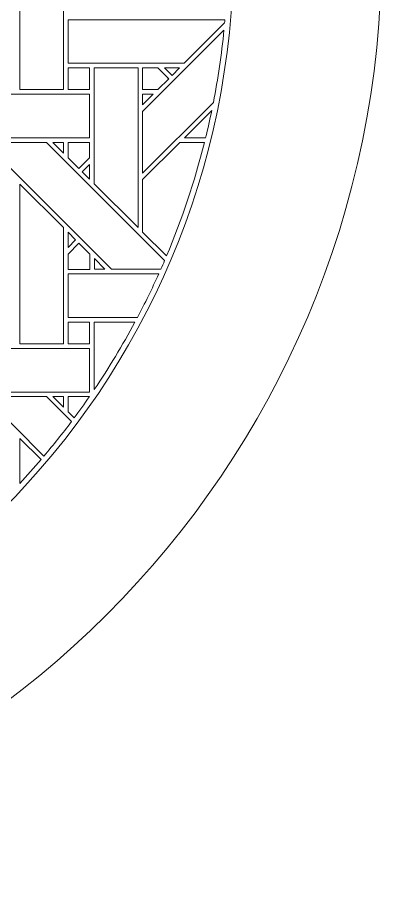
# Model space of a CAD drawing. Header units: inches. Extents: x 8.88 to 15.88, y 5.59 to 12.59.
# Drawn here: x 14.526 to 15.883, y 5.595 to 8.849 of the extents above; entities that cross this region are included whole.
import ezdxf

# ---------------------------------------------------------------- set-up
doc = ezdxf.new("R2010")
doc.units = ezdxf.units.IN
doc.header["$MEASUREMENT"] = 0
doc.layers.add('Design', color=7, linetype='Continuous', lineweight=0)

msp = doc.modelspace()

# ---------------------------------------------------------------- linework, layer by layer
at = {"layer": 'Design'}
for points, knots in [([(12.3829, 12.5948), (10.4499, 12.5948), (8.8829, 11.0278), (8.8829, 9.0948), (8.8829, 7.1618), (10.4499, 5.5948), (12.3829, 5.5948), (14.3159, 5.5948), (15.8829, 7.1618), (15.8829, 9.0948), (15.8829, 11.0278), (14.3159, 12.5948), (12.3829, 12.5948)], [0, 0, 0, 0, 1, 1, 1, 2, 2, 2, 3, 3, 3, 4, 4, 4, 4]), ([(12.3829, 12.0427), (10.7547, 12.0427), (9.4349, 10.7229), (9.4349, 9.0948), (9.4349, 7.4666), (10.7547, 6.1468), (12.3829, 6.1468), (14.011, 6.1468), (15.3308, 7.4666), (15.3308, 9.0948), (15.3308, 10.7229), (14.011, 12.0427), (12.3829, 12.0427)], [0, 0, 0, 0, 1, 1, 1, 2, 2, 2, 3, 3, 3, 4, 4, 4, 4]), ([(14.6971, 9.0138), (14.6971, 9.0138), (14.6971, 8.5802), (14.6971, 8.5802), (14.6971, 8.5802), (14.5343, 8.5802), (14.5343, 8.5802), (14.5343, 8.5802), (14.5343, 9.176), (14.5343, 9.176), (14.5343, 9.176), (14.6971, 9.0138), (14.6971, 9.0138)], [0, 0, 0, 0, 1, 1, 1, 2, 2, 2, 3, 3, 3, 4, 4, 4, 4]), ([(14.7144, 8.6782), (14.7144, 8.6782), (14.7144, 8.8409), (14.7144, 8.8409), (14.7144, 8.8409), (15.299, 8.8409), (15.299, 8.8409), (15.2987, 8.8368), (15.2983, 8.8328), (15.2979, 8.8287), (15.2979, 8.8287), (15.1474, 8.6782), (15.1474, 8.6782), (15.1474, 8.6782), (14.7144, 8.6782), (14.7144, 8.6782)], [0, 0, 0, 0, 1, 1, 1, 2, 2, 2, 3, 3, 3, 4, 4, 4, 5, 5, 5, 5]), ([(14.9922, 8.2687), (14.9922, 8.2687), (14.9922, 8.4988), (14.9922, 8.4988), (14.9922, 8.4988), (15.2956, 8.8021), (15.2956, 8.8021), (15.2865, 8.7109), (15.2731, 8.6209), (15.2559, 8.5324), (15.2559, 8.5324), (14.9922, 8.2687), (14.9922, 8.2687)], [0, 0, 0, 0, 1, 1, 1, 2, 2, 2, 3, 3, 3, 4, 4, 4, 4]), ([(14.7144, 8.6609), (14.7144, 8.6609), (14.7946, 8.6609), (14.7946, 8.6609), (14.7946, 8.6609), (14.7946, 8.5801), (14.7946, 8.5801), (14.7946, 8.5801), (14.7144, 8.5801), (14.7144, 8.5801), (14.7144, 8.5801), (14.7144, 8.6609), (14.7144, 8.6609)], [0, 0, 0, 0, 1, 1, 1, 2, 2, 2, 3, 3, 3, 4, 4, 4, 4]), ([(14.7144, 8.5801), (14.7144, 8.5801), (14.7144, 8.6609), (14.7144, 8.6609), (14.7144, 8.6609), (14.7946, 8.6609), (14.7946, 8.6609), (14.7946, 8.6609), (14.7946, 8.5801), (14.7946, 8.5801), (14.7946, 8.5801), (14.7144, 8.5801), (14.7144, 8.5801)], [0, 0, 0, 0, 1, 1, 1, 2, 2, 2, 3, 3, 3, 4, 4, 4, 4]), ([(14.9751, 8.6609), (14.9751, 8.6609), (14.9751, 8.0658), (14.9751, 8.0658), (14.9751, 8.0658), (14.8122, 8.2287), (14.8122, 8.2287), (14.8122, 8.2287), (14.8122, 8.6609), (14.8122, 8.6609), (14.8122, 8.6609), (14.9751, 8.6609), (14.9751, 8.6609)], [0, 0, 0, 0, 1, 1, 1, 2, 2, 2, 3, 3, 3, 4, 4, 4, 4]), ([(14.9922, 8.6609), (14.9922, 8.6609), (15.0493, 8.6609), (15.0493, 8.6609), (15.0544, 8.6558), (15.0852, 8.625), (15.0896, 8.6206), (15.0896, 8.6206), (15.0492, 8.5802), (15.0492, 8.5802), (15.0492, 8.5802), (14.9922, 8.5802), (14.9922, 8.5802), (14.9922, 8.5802), (14.9922, 8.6609), (14.9922, 8.6609)], [0, 0, 0, 0, 1, 1, 1, 2, 2, 2, 3, 3, 3, 4, 4, 4, 5, 5, 5, 5]), ([(14.9922, 8.5802), (14.9922, 8.5802), (14.9922, 8.6609), (14.9922, 8.6609), (14.9922, 8.6609), (15.0493, 8.6609), (15.0493, 8.6609), (15.0547, 8.6556), (15.0855, 8.6247), (15.0896, 8.6206), (15.0896, 8.6206), (15.0492, 8.5802), (15.0492, 8.5802), (15.0492, 8.5802), (14.9922, 8.5802), (14.9922, 8.5802)], [0, 0, 0, 0, 1, 1, 1, 2, 2, 2, 3, 3, 3, 4, 4, 4, 5, 5, 5, 5]), ([(15.0737, 8.6609), (15.0737, 8.6609), (15.1301, 8.6609), (15.1301, 8.6609), (15.1301, 8.6609), (15.1018, 8.6328), (15.1018, 8.6328), (15.1018, 8.6328), (15.0737, 8.6609), (15.0737, 8.6609)], [0, 0, 0, 0, 1, 1, 1, 2, 2, 2, 3, 3, 3, 3]), ([(14.1993, 8.4002), (14.1993, 8.4002), (14.3622, 8.563), (14.3622, 8.563), (14.3622, 8.563), (14.7946, 8.563), (14.7946, 8.563), (14.7946, 8.563), (14.7946, 8.4002), (14.7946, 8.4002), (14.7946, 8.4002), (14.1993, 8.4002), (14.1993, 8.4002)], [0, 0, 0, 0, 1, 1, 1, 2, 2, 2, 3, 3, 3, 4, 4, 4, 4]), ([(15.0321, 8.563), (15.0321, 8.563), (14.9922, 8.5232), (14.9922, 8.5232), (14.9922, 8.5232), (14.9922, 8.563), (14.9922, 8.563), (14.9922, 8.563), (15.0321, 8.563), (15.0321, 8.563)], [0, 0, 0, 0, 1, 1, 1, 2, 2, 2, 3, 3, 3, 3]), ([(15.1481, 8.4002), (15.1481, 8.4002), (15.25, 8.5021), (15.25, 8.5021), (15.243, 8.4679), (15.2352, 8.434), (15.227, 8.4002), (15.227, 8.4002), (15.1481, 8.4002), (15.1481, 8.4002)], [0, 0, 0, 0, 1, 1, 1, 2, 2, 2, 3, 3, 3, 3]), ([(14.4026, 8.3831), (14.4026, 8.3831), (14.6336, 8.3831), (14.6336, 8.3831), (14.6336, 8.3831), (15.0743, 7.9423), (15.0743, 7.9423), (15.0696, 7.9313), (15.0648, 7.9204), (15.06, 7.9094), (15.06, 7.9094), (14.8762, 7.9094), (14.8762, 7.9094), (14.8762, 7.9094), (14.4026, 8.3831), (14.4026, 8.3831)], [0, 0, 0, 0, 1, 1, 1, 2, 2, 2, 3, 3, 3, 4, 4, 4, 5, 5, 5, 5]), ([(14.6972, 8.3831), (14.6972, 8.3831), (14.6972, 8.3432), (14.6972, 8.3432), (14.6972, 8.3432), (14.6577, 8.3831), (14.6577, 8.3831), (14.6577, 8.3831), (14.6972, 8.3831), (14.6972, 8.3831)], [0, 0, 0, 0, 1, 1, 1, 2, 2, 2, 3, 3, 3, 3]), ([(14.7946, 8.3831), (14.7946, 8.3831), (14.7946, 8.3255), (14.7946, 8.3255), (14.7946, 8.3255), (14.7547, 8.2855), (14.7547, 8.2855), (14.7547, 8.2855), (14.7144, 8.3259), (14.7144, 8.3259), (14.7144, 8.3259), (14.7144, 8.3831), (14.7144, 8.3831), (14.7144, 8.3831), (14.7946, 8.3831), (14.7946, 8.3831)], [0, 0, 0, 0, 1, 1, 1, 2, 2, 2, 3, 3, 3, 4, 4, 4, 5, 5, 5, 5]), ([(14.7547, 8.2855), (14.7547, 8.2855), (14.7144, 8.3259), (14.7144, 8.3259), (14.7144, 8.3259), (14.7144, 8.3831), (14.7144, 8.3831), (14.7144, 8.3831), (14.7946, 8.3831), (14.7946, 8.3831), (14.7946, 8.3831), (14.7946, 8.3255), (14.7946, 8.3255), (14.7946, 8.3255), (14.7547, 8.2855), (14.7547, 8.2855)], [0, 0, 0, 0, 1, 1, 1, 2, 2, 2, 3, 3, 3, 4, 4, 4, 5, 5, 5, 5]), ([(14.9922, 8.0487), (14.9922, 8.0487), (14.9922, 8.2443), (14.9922, 8.2443), (14.9922, 8.2443), (15.1309, 8.3831), (15.1309, 8.3831), (15.1309, 8.3831), (15.2228, 8.3831), (15.2228, 8.3831), (15.1863, 8.2372), (15.1391, 8.0956), (15.0816, 7.9593), (15.0816, 7.9593), (14.9922, 8.0487), (14.9922, 8.0487)], [0, 0, 0, 0, 1, 1, 1, 2, 2, 2, 3, 3, 3, 4, 4, 4, 5, 5, 5, 5]), ([(15.0816, 7.9593), (15.0816, 7.9593), (14.9922, 8.0487), (14.9922, 8.0487), (14.9922, 8.0487), (14.9922, 8.2443), (14.9922, 8.2443), (14.9922, 8.2443), (15.1309, 8.3831), (15.1309, 8.3831), (15.1309, 8.3831), (15.2228, 8.3831), (15.2228, 8.3831), (15.1863, 8.2372), (15.1391, 8.0956), (15.0816, 7.9593)], [0, 0, 0, 0, 1, 1, 1, 2, 2, 2, 3, 3, 3, 4, 4, 4, 5, 5, 5, 5]), ([(14.7946, 8.3012), (14.7946, 8.3012), (14.7946, 8.2461), (14.7946, 8.2461), (14.7946, 8.2461), (14.7669, 8.2735), (14.7669, 8.2735), (14.7669, 8.2735), (14.7946, 8.3012), (14.7946, 8.3012)], [0, 0, 0, 0, 1, 1, 1, 2, 2, 2, 3, 3, 3, 3]), ([(14.5343, 7.6314), (14.5343, 7.6314), (14.5343, 8.2273), (14.5343, 8.2273), (14.5343, 8.2273), (14.6971, 8.0651), (14.6971, 8.0651), (14.6971, 8.0651), (14.6971, 7.6314), (14.6971, 7.6314), (14.6971, 7.6314), (14.5343, 7.6314), (14.5343, 7.6314)], [0, 0, 0, 0, 1, 1, 1, 2, 2, 2, 3, 3, 3, 4, 4, 4, 4]), ([(14.7144, 7.9909), (14.7144, 7.9909), (14.7144, 8.0476), (14.7144, 8.0476), (14.7144, 8.0476), (14.7426, 8.019), (14.7426, 8.019), (14.7426, 8.019), (14.7144, 7.9909), (14.7144, 7.9909)], [0, 0, 0, 0, 1, 1, 1, 2, 2, 2, 3, 3, 3, 3]), ([(14.7144, 7.9092), (14.7144, 7.9092), (14.7144, 7.9665), (14.7144, 7.9665), (14.7144, 7.9665), (14.7547, 8.0068), (14.7547, 8.0068), (14.7547, 8.0068), (14.795, 7.9665), (14.795, 7.9665), (14.795, 7.9665), (14.795, 7.9092), (14.795, 7.9092), (14.795, 7.9092), (14.7144, 7.9092), (14.7144, 7.9092)], [0, 0, 0, 0, 1, 1, 1, 2, 2, 2, 3, 3, 3, 4, 4, 4, 5, 5, 5, 5]), ([(14.7547, 8.0068), (14.7547, 8.0068), (14.795, 7.9665), (14.795, 7.9665), (14.795, 7.9665), (14.795, 7.9092), (14.795, 7.9092), (14.795, 7.9092), (14.7144, 7.9092), (14.7144, 7.9092), (14.7144, 7.9092), (14.7144, 7.9665), (14.7144, 7.9665), (14.7144, 7.9665), (14.7547, 8.0068), (14.7547, 8.0068)], [0, 0, 0, 0, 1, 1, 1, 2, 2, 2, 3, 3, 3, 4, 4, 4, 5, 5, 5, 5]), ([(14.852, 7.9094), (14.852, 7.9094), (14.8123, 7.9094), (14.8123, 7.9094), (14.8123, 7.9094), (14.8123, 7.9492), (14.8123, 7.9492), (14.8123, 7.9492), (14.852, 7.9094), (14.852, 7.9094)], [0, 0, 0, 0, 1, 1, 1, 2, 2, 2, 3, 3, 3, 3]), ([(14.7144, 7.7295), (14.7144, 7.7295), (14.7144, 7.8922), (14.7144, 7.8922), (14.7144, 7.8922), (15.0524, 7.8922), (15.0524, 7.8922), (15.0275, 7.837), (15.0008, 7.7828), (14.9726, 7.7295), (14.9726, 7.7295), (14.7144, 7.7295), (14.7144, 7.7295)], [0, 0, 0, 0, 1, 1, 1, 2, 2, 2, 3, 3, 3, 4, 4, 4, 4]), ([(14.7144, 7.7122), (14.7144, 7.7122), (14.7946, 7.7122), (14.7946, 7.7122), (14.7946, 7.7122), (14.7946, 7.6314), (14.7946, 7.6314), (14.7946, 7.6314), (14.7144, 7.6314), (14.7144, 7.6314), (14.7144, 7.6314), (14.7144, 7.7122), (14.7144, 7.7122)], [0, 0, 0, 0, 1, 1, 1, 2, 2, 2, 3, 3, 3, 4, 4, 4, 4]), ([(14.7946, 7.6314), (14.7946, 7.6314), (14.7144, 7.6314), (14.7144, 7.6314), (14.7144, 7.6314), (14.7144, 7.7122), (14.7144, 7.7122), (14.7144, 7.7122), (14.7946, 7.7122), (14.7946, 7.7122), (14.7946, 7.7122), (14.7946, 7.6314), (14.7946, 7.6314)], [0, 0, 0, 0, 1, 1, 1, 2, 2, 2, 3, 3, 3, 4, 4, 4, 4]), ([(14.8122, 7.4612), (14.8122, 7.4612), (14.8122, 7.7122), (14.8122, 7.7122), (14.8122, 7.7122), (14.9635, 7.7122), (14.9635, 7.7122), (14.9171, 7.6259), (14.8667, 7.5421), (14.8122, 7.4612)], [0, 0, 0, 0, 1, 1, 1, 2, 2, 2, 3, 3, 3, 3]), ([(14.1993, 7.4515), (14.1993, 7.4515), (14.3622, 7.6143), (14.3622, 7.6143), (14.3622, 7.6143), (14.7946, 7.6143), (14.7946, 7.6143), (14.7946, 7.6143), (14.7946, 7.4515), (14.7946, 7.4515), (14.7946, 7.4515), (14.1993, 7.4515), (14.1993, 7.4515)], [0, 0, 0, 0, 1, 1, 1, 2, 2, 2, 3, 3, 3, 4, 4, 4, 4]), ([(14.4026, 7.4343), (14.4026, 7.4343), (14.6336, 7.4343), (14.6336, 7.4343), (14.6336, 7.4343), (14.7268, 7.3411), (14.7268, 7.3411), (14.6939, 7.2972), (14.6597, 7.2544), (14.6245, 7.2125), (14.6245, 7.2125), (14.4026, 7.4343), (14.4026, 7.4343)], [0, 0, 0, 0, 1, 1, 1, 2, 2, 2, 3, 3, 3, 4, 4, 4, 4]), ([(14.6972, 7.4343), (14.6972, 7.4343), (14.6972, 7.3945), (14.6972, 7.3945), (14.6972, 7.3945), (14.6577, 7.4343), (14.6577, 7.4343), (14.6577, 7.4343), (14.6972, 7.4343), (14.6972, 7.4343)], [0, 0, 0, 0, 1, 1, 1, 2, 2, 2, 3, 3, 3, 3]), ([(14.7368, 7.3547), (14.7368, 7.3547), (14.7144, 7.3771), (14.7144, 7.3771), (14.7144, 7.3771), (14.7144, 7.4343), (14.7144, 7.4343), (14.7144, 7.4343), (14.7937, 7.4343), (14.7937, 7.4343), (14.7751, 7.4075), (14.7562, 7.3809), (14.7368, 7.3547)], [0, 0, 0, 0, 1, 1, 1, 2, 2, 2, 3, 3, 3, 4, 4, 4, 4]), ([(14.7368, 7.3547), (14.7368, 7.3547), (14.7144, 7.3771), (14.7144, 7.3771), (14.7144, 7.3771), (14.7144, 7.4343), (14.7144, 7.4343), (14.7144, 7.4343), (14.7937, 7.4343), (14.7937, 7.4343), (14.7751, 7.4075), (14.7562, 7.3809), (14.7368, 7.3547)], [0, 0, 0, 0, 1, 1, 1, 2, 2, 2, 3, 3, 3, 4, 4, 4, 4]), ([(14.6136, 7.1996), (14.5878, 7.1692), (14.5613, 7.1394), (14.5343, 7.1101), (14.5343, 7.1101), (14.5343, 7.2785), (14.5343, 7.2785), (14.5343, 7.2785), (14.6136, 7.1996), (14.6136, 7.1996)], [0, 0, 0, 0, 1, 1, 1, 2, 2, 2, 3, 3, 3, 3])]:
    msp.add_open_spline(points, degree=3, knots=knots, dxfattribs=at)

doc.saveas('drawing.dxf')
